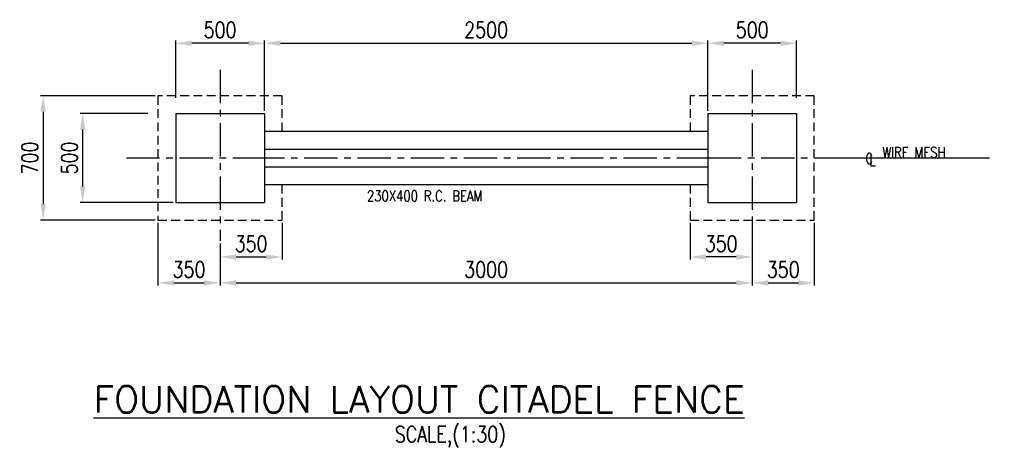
# Model space of a CAD drawing. Header units: inches. Extents: x 181346 to 1685482, y -440516 to 1273429.
# Drawn here: x 1678921 to 1684390, y 851696 to 854107 of the extents above; entities that cross this region are included whole.
import ezdxf

# ---------------------------------------------------------------- set-up
doc = ezdxf.new("R2010")
doc.units = ezdxf.units.IN
doc.header["$LTSCALE"] = 10
doc.header["$MEASUREMENT"] = 0
for name, pattern in [('CENTER', [2, 1.25, -0.25, 0.25, -0.25]), ('CENTER2', [1.125, 0.75, -0.125, 0.125, -0.125]), ('HIDDEN', [0.375, 0.25, -0.125])]:
    doc.linetypes.add(name, pattern=pattern)
doc.layers.get('0').update_dxf_attribs({"lineweight": 0})
for name, color, linetype, lineweight in [('@ TEXT', 1, 'Continuous', 13), ('CENTRELINE 1', 2, 'CENTER2', 9), ('GROUND BEAMS', 7, 'Continuous', 9)]:
    doc.layers.add(name, color=color, linetype=linetype, lineweight=lineweight)
doc.styles.add('ROMANS', font='romans.shx', dxfattribs={"width": 0.8})
doc.dimstyles.new('Scale30', dxfattribs={"dimscale": 30, "dimtxt": 3, "dimasz": 3, "dimexe": 0.5, "dimexo": 0.5, "dimgap": 1, "dimtad": 1, "dimdec": 0, "dimzin": 0, "dimdsep": 46, "dimtxsty": 'ROMANS', "dimcen": 2, "dimclrd": 4, "dimclre": 2, "dimclrt": 1, "dimadec": 0, "dimazin": 0, "dimtfac": 1, "dimtdec": 0, "dimtofl": 0, "dimtmove": 0, "dimatfit": 3, "dimfxl": 1, "dimtolj": 1, "dimtzin": 0, "dimlwd": 5, "dimlwe": 5, "dimarcsym": 0})

# ---------------------------------------------------------------- blocks, each defined once
blk = doc.blocks.new('*D56')
at = {"layer": '@ TEXT', "color": 2, "lineweight": 5, "transparency": 16777216}
for p, q in [((1679644.1, 853576.7), (1679262.4, 853576.7)), ((1679786.8, 853076.7), (1679262.4, 853076.7))]:
    blk.add_line(p, q, dxfattribs=at)
at = {"layer": '@ TEXT', "color": 4, "lineweight": 5, "transparency": 16777216}
blk.add_line((1679277.4, 853166.7), (1679277.4, 853486.7), dxfattribs=at)
at = {"layer": '@ TEXT', "color": 4, "transparency": 16777216}
for points in [[(1679262.4, 853486.7), (1679292.4, 853486.7), (1679277.4, 853576.7)], [(1679262.4, 853166.7), (1679292.4, 853166.7), (1679277.4, 853076.7)]]:
    blk.add_solid(points, dxfattribs=at)
at = {"layer": 'Defpoints', "color": 0, "transparency": 16777216}
for p in [(1679277.4, 853576.7), (1679659.1, 853576.7), (1679801.8, 853076.7)]:
    blk.add_point(p, dxfattribs=at)
at = {"layer": '@ TEXT', "color": 1, "transparency": 16777216, "insert": (1679202.4, 853326.7), "char_height": 90, "attachment_point": 5, "rotation": 90, "style": 'ROMANS'}
blk.add_mtext('\\A1;500', dxfattribs=at)
blk = doc.blocks.new('*D57')
at = {"layer": '@ TEXT', "color": 2, "lineweight": 5, "transparency": 16777216}
for p, q in [((1679801.8, 853665.5), (1679801.8, 853987.5)), ((1680301.8, 853665.5), (1680301.8, 853987.5))]:
    blk.add_line(p, q, dxfattribs=at)
at = {"layer": '@ TEXT', "color": 4, "lineweight": 5, "transparency": 16777216}
blk.add_line((1680211.8, 853972.5), (1679891.8, 853972.5), dxfattribs=at)
at = {"layer": '@ TEXT', "color": 4, "transparency": 16777216}
for points in [[(1679891.8, 853987.5), (1679891.8, 853957.5), (1679801.8, 853972.5)], [(1680211.8, 853987.5), (1680211.8, 853957.5), (1680301.8, 853972.5)]]:
    blk.add_solid(points, dxfattribs=at)
at = {"layer": 'Defpoints', "color": 0, "transparency": 16777216}
for p in [(1679801.8, 853972.5), (1679801.8, 853650.5), (1680301.8, 853650.5)]:
    blk.add_point(p, dxfattribs=at)
at = {"layer": '@ TEXT', "color": 1, "transparency": 16777216, "insert": (1680051.8, 854047.5), "char_height": 90, "attachment_point": 5, "style": 'ROMANS'}
blk.add_mtext('\\A1;500', dxfattribs=at)
blk = doc.blocks.new('*D58')
at = {"layer": '@ TEXT', "color": 2, "lineweight": 5, "transparency": 16777216}
for p, q in [((1682801.8, 853665.5), (1682801.8, 853987.5)), ((1683301.8, 853665.5), (1683301.8, 853987.5))]:
    blk.add_line(p, q, dxfattribs=at)
at = {"layer": '@ TEXT', "color": 4, "lineweight": 5, "transparency": 16777216}
blk.add_line((1683211.8, 853972.5), (1682891.8, 853972.5), dxfattribs=at)
at = {"layer": '@ TEXT', "color": 4, "transparency": 16777216}
for points in [[(1682891.8, 853987.5), (1682891.8, 853957.5), (1682801.8, 853972.5)], [(1683211.8, 853987.5), (1683211.8, 853957.5), (1683301.8, 853972.5)]]:
    blk.add_solid(points, dxfattribs=at)
at = {"layer": 'Defpoints', "color": 0, "transparency": 16777216}
for p in [(1682801.8, 853972.5), (1682801.8, 853650.5), (1683301.8, 853650.5)]:
    blk.add_point(p, dxfattribs=at)
at = {"layer": '@ TEXT', "color": 1, "transparency": 16777216, "insert": (1683051.8, 854047.5), "char_height": 90, "attachment_point": 5, "style": 'ROMANS'}
blk.add_mtext('\\A1;500', dxfattribs=at)
blk = doc.blocks.new('*D59')
at = {"color": 2, "lineweight": 5, "transparency": 16777216}
for p, q in [((1680301.8, 853591.7), (1680301.8, 853987.5)), ((1682801.8, 853591.7), (1682801.8, 853987.5))]:
    blk.add_line(p, q, dxfattribs=at)
at = {"color": 4, "lineweight": 5, "transparency": 16777216}
blk.add_line((1680391.8, 853972.5), (1682711.8, 853972.5), dxfattribs=at)
at = {"color": 4, "transparency": 16777216}
for points in [[(1680391.8, 853987.5), (1680391.8, 853957.5), (1680301.8, 853972.5)], [(1682711.8, 853987.5), (1682711.8, 853957.5), (1682801.8, 853972.5)]]:
    blk.add_solid(points, dxfattribs=at)
at = {"layer": 'Defpoints', "color": 0, "transparency": 16777216}
for p in [(1682801.8, 853972.5), (1680301.8, 853576.7), (1682801.8, 853576.7)]:
    blk.add_point(p, dxfattribs=at)
at = {"color": 1, "transparency": 16777216, "insert": (1681551.8, 854047.5), "char_height": 90, "attachment_point": 5, "style": 'ROMANS'}
blk.add_mtext('\\A1;2500', dxfattribs=at)
blk = doc.blocks.new('*D61')
at = {"color": 2, "lineweight": 5, "transparency": 16777216}
for p, q in [((1679701.8, 852961.7), (1679701.8, 852608.4)), ((1680051.8, 852844.7), (1680051.8, 852608.4))]:
    blk.add_line(p, q, dxfattribs=at)
at = {"color": 4, "lineweight": 5, "transparency": 16777216}
blk.add_line((1679791.8, 852623.4), (1679961.8, 852623.4), dxfattribs=at)
at = {"color": 4, "transparency": 16777216}
for points in [[(1679791.8, 852638.4), (1679791.8, 852608.4), (1679701.8, 852623.4)], [(1679961.8, 852638.4), (1679961.8, 852608.4), (1680051.8, 852623.4)]]:
    blk.add_solid(points, dxfattribs=at)
at = {"layer": 'Defpoints', "color": 0, "transparency": 16777216}
for p in [(1679701.8, 852976.7), (1680051.8, 852859.7), (1680051.8, 852623.4)]:
    blk.add_point(p, dxfattribs=at)
at = {"color": 1, "transparency": 16777216, "insert": (1679876.8, 852698.4), "char_height": 90, "attachment_point": 5, "style": 'ROMANS'}
blk.add_mtext('\\A1;350', dxfattribs=at)
blk = doc.blocks.new('*D62')
at = {"color": 2, "lineweight": 5, "transparency": 16777216}
for p, q in [((1679686.8, 853676.7), (1679039.7, 853676.7)), ((1679686.8, 852976.7), (1679039.7, 852976.7))]:
    blk.add_line(p, q, dxfattribs=at)
at = {"color": 4, "lineweight": 5, "transparency": 16777216}
blk.add_line((1679054.7, 853586.7), (1679054.7, 853066.7), dxfattribs=at)
at = {"color": 4, "transparency": 16777216}
for points in [[(1679039.7, 853586.7), (1679069.7, 853586.7), (1679054.7, 853676.7)], [(1679039.7, 853066.7), (1679069.7, 853066.7), (1679054.7, 852976.7)]]:
    blk.add_solid(points, dxfattribs=at)
at = {"layer": 'Defpoints', "color": 0, "transparency": 16777216}
for p in [(1679701.8, 853676.7), (1679054.7, 852976.7), (1679701.8, 852976.7)]:
    blk.add_point(p, dxfattribs=at)
at = {"color": 1, "transparency": 16777216, "insert": (1678979.7, 853326.7), "char_height": 90, "attachment_point": 5, "rotation": 90, "style": 'ROMANS'}
blk.add_mtext('\\A1;700', dxfattribs=at)
blk = doc.blocks.new('*D63')
at = {"color": 2, "lineweight": 5, "transparency": 16777216}
for p, q in [((1680051.8, 852844.7), (1680051.8, 852608.4)), ((1683051.8, 852820.6), (1683051.8, 852608.4))]:
    blk.add_line(p, q, dxfattribs=at)
at = {"color": 4, "lineweight": 5, "transparency": 16777216}
blk.add_line((1680141.8, 852623.4), (1682961.8, 852623.4), dxfattribs=at)
at = {"color": 4, "transparency": 16777216}
for points in [[(1680141.8, 852638.4), (1680141.8, 852608.4), (1680051.8, 852623.4)], [(1682961.8, 852638.4), (1682961.8, 852608.4), (1683051.8, 852623.4)]]:
    blk.add_solid(points, dxfattribs=at)
at = {"layer": 'Defpoints', "color": 0, "transparency": 16777216}
for p in [(1680051.8, 852859.7), (1683051.8, 852835.6), (1683051.8, 852623.4)]:
    blk.add_point(p, dxfattribs=at)
at = {"color": 1, "transparency": 16777216, "insert": (1681551.8, 852698.4), "char_height": 90, "attachment_point": 5, "style": 'ROMANS'}
blk.add_mtext('\\A1;3000', dxfattribs=at)
blk = doc.blocks.new('*D64')
at = {"color": 2, "lineweight": 5, "transparency": 16777216}
blk.add_line((1683401.8, 852961.7), (1683401.8, 852608.4), dxfattribs=at)
at = {"color": 4, "lineweight": 5, "transparency": 16777216}
blk.add_line((1683141.8, 852623.4), (1683311.8, 852623.4), dxfattribs=at)
at = {"color": 4, "transparency": 16777216}
for points in [[(1683141.8, 852638.4), (1683141.8, 852608.4), (1683051.8, 852623.4)], [(1683311.8, 852638.4), (1683311.8, 852608.4), (1683401.8, 852623.4)]]:
    blk.add_solid(points, dxfattribs=at)
at = {"layer": 'Defpoints', "color": 0, "transparency": 16777216}
for p in [(1683401.8, 852976.7), (1683051.8, 852623.4), (1683401.8, 852623.4)]:
    blk.add_point(p, dxfattribs=at)
at = {"color": 1, "transparency": 16777216, "insert": (1683226.8, 852698.4), "char_height": 90, "attachment_point": 5, "style": 'ROMANS'}
blk.add_mtext('\\A1;350', dxfattribs=at)
blk = doc.blocks.new('*D65')
at = {"color": 2, "lineweight": 5, "transparency": 16777216}
for p, q in [((1680401.8, 852961.7), (1680401.8, 852754.2)), ((1680051.8, 852844.7), (1680051.8, 852754.2))]:
    blk.add_line(p, q, dxfattribs=at)
at = {"color": 4, "lineweight": 5, "transparency": 16777216}
blk.add_line((1680141.8, 852769.2), (1680311.8, 852769.2), dxfattribs=at)
at = {"color": 4, "transparency": 16777216}
for points in [[(1680141.8, 852784.2), (1680141.8, 852754.2), (1680051.8, 852769.2)], [(1680311.8, 852784.2), (1680311.8, 852754.2), (1680401.8, 852769.2)]]:
    blk.add_solid(points, dxfattribs=at)
at = {"layer": 'Defpoints', "color": 0, "transparency": 16777216}
for p in [(1680401.8, 852976.7), (1680051.8, 852859.7), (1680401.8, 852769.2)]:
    blk.add_point(p, dxfattribs=at)
at = {"color": 1, "transparency": 16777216, "insert": (1680226.8, 852844.2), "char_height": 90, "attachment_point": 5, "style": 'ROMANS'}
blk.add_mtext('\\A1;350', dxfattribs=at)
blk = doc.blocks.new('*D66')
at = {"color": 2, "lineweight": 5, "transparency": 16777216}
for p, q in [((1682701.8, 852961.7), (1682701.8, 852754.2)), ((1683051.8, 852961.7), (1683051.8, 852754.2))]:
    blk.add_line(p, q, dxfattribs=at)
at = {"color": 4, "lineweight": 5, "transparency": 16777216}
blk.add_line((1682961.8, 852769.2), (1682791.8, 852769.2), dxfattribs=at)
at = {"color": 4, "transparency": 16777216}
for points in [[(1682791.8, 852784.2), (1682791.8, 852754.2), (1682701.8, 852769.2)], [(1682961.8, 852784.2), (1682961.8, 852754.2), (1683051.8, 852769.2)]]:
    blk.add_solid(points, dxfattribs=at)
at = {"layer": 'Defpoints', "color": 0, "transparency": 16777216}
for p in [(1682701.8, 852976.7), (1683051.8, 852976.7), (1682701.8, 852769.2)]:
    blk.add_point(p, dxfattribs=at)
at = {"color": 1, "transparency": 16777216, "insert": (1682876.8, 852844.2), "char_height": 90, "attachment_point": 5, "style": 'ROMANS'}
blk.add_mtext('\\A1;350', dxfattribs=at)

msp = doc.modelspace()

# ---------------------------------------------------------------- linework, layer by layer
at = {"layer": '@ TEXT', "color": 1}
msp.add_line((1683460.5, 853326.7), (1684390, 853326.7), dxfattribs=at)
at = {"layer": 'CENTRELINE 1', "color": 2, "linetype": 'CENTER', "ltscale": 15}
for p, q in [((1680051.8, 853822.4), (1680051.8, 852859.7)), ((1683051.8, 853822.4), (1683051.8, 852835.6)), ((1679523.5, 853326.7), (1680301.8, 853326.7)), ((1680226.8, 853326.7), (1682876.8, 853326.7)), ((1682801.8, 853326.7), (1683579.5, 853326.7))]:
    msp.add_line(p, q, dxfattribs=at)
at = {"layer": 'GROUND BEAMS'}
for p, q in [((1679801.8, 853576.7), (1680301.8, 853576.7)), ((1679801.8, 853576.7), (1679801.8, 853076.7)), ((1680301.8, 853576.7), (1680301.8, 853076.7)), ((1682801.8, 853576.7), (1683301.8, 853576.7)), ((1682801.8, 853576.7), (1682801.8, 853076.7)), ((1683301.8, 853576.7), (1683301.8, 853076.7)), ((1680301.8, 853476.7), (1682801.8, 853476.7)), ((1680301.8, 853376.7), (1682801.8, 853376.7)), ((1680301.8, 853276.7), (1682801.8, 853276.7)), ((1680301.8, 853176.7), (1682801.8, 853176.7)), ((1679801.8, 853076.7), (1680301.8, 853076.7)), ((1682801.8, 853076.7), (1683301.8, 853076.7))]:
    msp.add_line(p, q, dxfattribs=at)
at = {"layer": 'GROUND BEAMS', "color": 8, "linetype": 'HIDDEN', "ltscale": 20}
for points in [[(1680401.8, 853476.7), (1680401.8, 853676.7), (1679701.8, 853676.7), (1679701.8, 852976.7), (1680401.8, 852976.7), (1680401.8, 853176.7)], [(1683401.8, 853176.7), (1683401.8, 853676.7), (1682701.8, 853676.7), (1682701.8, 853476.7)], [(1682701.8, 853176.7), (1682701.8, 852976.7), (1683401.8, 852976.7), (1683401.8, 853176.7)]]:
    msp.add_lwpolyline(points, dxfattribs=at)

# ---------------------------------------------------------------- texts
at = {"layer": '@ TEXT', "color": 1, "style": 'ROMANS'}
msp.add_text('%%UFOUNDATION LAYOUT CITADEL FENCE', height=150, dxfattribs=at).set_placement((1679338.3, 851892.9))
at = {"layer": '@ TEXT', "color": 1, "style": 'ROMANS', "width": 0.8}
msp.add_text('SCALE,(1:30)', height=90, dxfattribs=at).set_placement((1681037, 851726.4))
at = {"layer": '@ TEXT', "color": 1, "char_height": 60, "width": 2409.923, "attachment_point": 1, "style": 'ROMANS'}
for s, insert in [('WIRE MESH', (1683785.6, 853388.3)), ('C', (1683689.1, 853353.7)), ('L', (1683713.1, 853342.5)), ('\\A1;230X400 R.C. BEAM', (1680879.7, 853143))]:
    msp.add_mtext(s, dxfattribs=dict(at, insert=insert))

# ---------------------------------------------------------------- dimensions: what is measured, and where the dimension line sits
for base, p1, p2, picture, middle in [((1682801.8, 853972.5), (1680301.8, 853576.7), (1682801.8, 853576.7), '*D59', (1681551.8, 854047.5)), ((1680051.8, 852623.4), (1679701.8, 852976.7), (1680051.8, 852859.7), '*D61', (1679876.8, 852698.4)), ((1680401.8, 852769.2), (1680051.8, 852859.7), (1680401.8, 852976.7), '*D65', (1680226.8, 852844.2)), ((1682701.8, 852769.2), (1683051.8, 852976.7), (1682701.8, 852976.7), '*D66', (1682876.8, 852844.2)), ((1683401.8, 852623.4), (1683051.8, 852623.4), (1683401.8, 852976.7), '*D64', (1683226.8, 852698.4)), ((1683051.8, 852623.4), (1680051.8, 852859.7), (1683051.8, 852835.6), '*D63', (1681551.8, 852698.4))]:
    dim = msp.add_linear_dim(base=base, p1=p1, p2=p2, dimstyle='Scale30')
    dim.commit()
    dim.dimension.update_dxf_attribs({"geometry": picture, "text_midpoint": middle})
dim = msp.add_linear_dim(base=(1679054.7, 852976.7), p1=(1679701.8, 853676.7), p2=(1679701.8, 852976.7), angle=90, dimstyle='Scale30')
dim.commit()
dim.dimension.update_dxf_attribs({"geometry": '*D62', "text_midpoint": (1678979.7, 853326.7)})
at = {"layer": '@ TEXT', "color": 1}
for base, p1, p2, picture, middle in [((1679801.8, 853972.5), (1680301.8, 853650.5), (1679801.8, 853650.5), '*D57', (1680051.8, 854047.5)), ((1682801.8, 853972.5), (1683301.8, 853650.5), (1682801.8, 853650.5), '*D58', (1683051.8, 854047.5))]:
    dim = msp.add_linear_dim(base=base, p1=p1, p2=p2, text='500', dimstyle='Scale30', dxfattribs=at)
    dim.commit()
    dim.dimension.update_dxf_attribs({"geometry": picture, "text_midpoint": middle})
dim = msp.add_linear_dim(base=(1679277.4, 853576.7), p1=(1679801.8, 853076.7), p2=(1679659.1, 853576.7), angle=90, text='500', dimstyle='Scale30', dxfattribs=at)
dim.commit()
dim.dimension.update_dxf_attribs({"geometry": '*D56', "text_midpoint": (1679202.4, 853326.7)})

doc.saveas('drawing.dxf')
